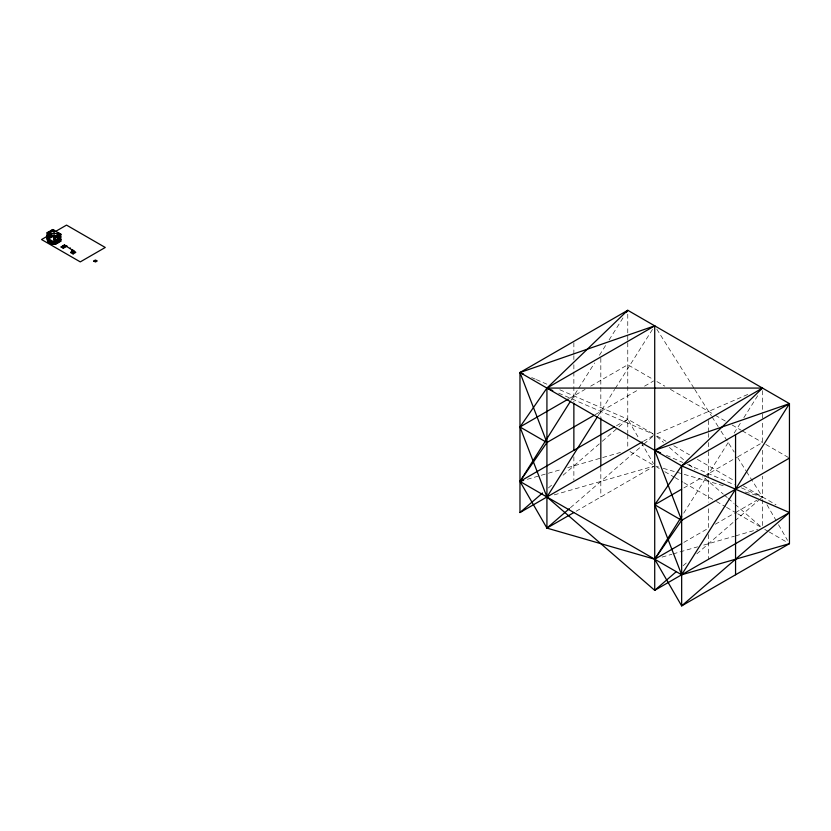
<?xml version="1.0" encoding="UTF-8"?>
<svg xmlns="http://www.w3.org/2000/svg" width="831" height="831" viewBox="0 0 831 831"><rect width="100%" height="100%" fill="white"/><g stroke="black" fill="none" stroke-linecap="round" stroke-linejoin="round"><path stroke-width="0.62" stroke-dasharray="4.16 3.12" d="M571.105 400.241L578.023 389.272M578.708 388.181L594.601 362.95M599.442 355.263L605.654 345.395M609.113 339.91L623.624 316.871M598.06 415.801L614.639 389.479M615.335 388.378L652.636 329.138M683.736 513.143L705.841 478.033M706.537 476.942L728.642 441.832M734.178 433.055L740.39 423.187M743.849 417.702L757.664 395.753M548.398 487.932L552.314 484.535M563.096 475.207L601.312 442.113M602.288 441.261L617.973 427.685M618.95 426.833L627.769 419.198L653.592 434.104M570.44 507.731L642.955 444.938M643.932 444.086L653.737 435.6M683.134 565.724L688.026 561.476M696.845 553.841L734.085 521.598M735.061 520.746L758.578 500.376M759.565 499.535L762.505 496.98L762.505 476.236M569.38 398.454L585.097 389.375M590.716 386.135L627.769 364.747L653.592 379.653M595.204 414.659L638.997 389.375M644.607 386.135L653.592 380.951M616.54 425.68L627.769 419.198L639.319 439.194M643.485 441.24L653.592 435.402M576.122 511.242L653.592 466.513M683.903 487.911L702.995 476.89M704.117 476.236L736.682 457.445M737.803 456.79L762.505 442.528L762.505 420.486M683.903 542.363L708.604 528.101L708.604 507.357M715.346 524.216L734.438 513.194M735.56 512.54L756.885 500.22M657.061 433.74L748.44 394.164M527.332 479.3L561.621 469.401M567.75 467.635L620.414 452.438M554.277 494.861L653.488 466.222M662.068 557.092L671.864 554.267M673.089 553.913L697.583 546.84M703.712 545.074L734.334 536.234M735.56 535.881L757.602 529.513M655.939 466.222L658.391 466.929M663.283 468.341L723.302 485.668M745.355 492.035L762.505 496.98L746.612 471.748M531.695 377.596L535.206 379.113M536.379 379.622L546.923 384.192M559.814 389.77L627.769 419.198M558.64 393.156L653.54 434.249M666.431 455.378L682.833 462.483M687.517 464.519L734.386 484.805M741.418 487.849L762.505 496.98M656.957 381.595L664.821 386.135M670.43 389.375L714.224 414.659M715.346 415.303L726.574 421.784M732.184 425.025L741.169 430.219M742.291 430.863L762.505 442.528M765.87 444.481L789.45 458.089M656.957 436.046L665.943 441.24M673.806 445.769L689.522 454.848M697.386 459.387L734.438 480.775M743.413 485.969L775.977 504.76M630.012 451.607L653.592 465.225M656.957 467.167L659.201 468.466M664.821 471.707L673.806 476.89M674.928 477.534L682.781 482.073M683.903 482.728L715.346 500.875M716.467 501.519L725.453 506.713M726.574 507.357L736.682 513.194M737.803 513.838L762.505 528.101M764.749 529.399L768.114 531.341M769.236 531.985L787.206 542.363M656.677 436.452L663.533 442.393M669.412 447.483L684.11 460.208M689.013 464.456L694.893 469.546M704.688 478.033L723.302 494.154M724.289 495.006L727.229 497.551M728.205 498.403L734.085 503.493M735.061 504.344L760.542 526.407M656.791 329.138L694.103 388.378M694.789 389.479L711.367 415.801M712.063 416.902L718.285 426.77M721.048 431.164L734.178 452.002M737.627 457.486L745.916 470.658M766.992 504.76L775.977 520.32M778.543 524.766L787.528 540.327M641.241 442.528L653.436 463.646M762.505 390.674L762.505 412.716M762.505 414.004L762.505 419.198M762.505 450.309L762.505 471.052M762.505 499.576L762.505 525.504M708.604 420.486L708.604 432.162M708.604 433.46L708.604 437.345M708.604 442.528L708.604 450.309M708.604 451.607L708.604 478.833M708.604 480.131L708.604 502.173M708.604 534.582L708.604 559.211M627.769 314.18L627.769 341.406M627.769 342.704L627.769 433.46M627.769 434.758L627.769 447.722M600.823 358.254L600.823 416.601M600.823 467.167L600.823 496.99M573.868 342.704L573.868 354.37M573.868 355.668L573.868 359.553M573.868 364.747L573.868 402.339M573.868 456.79L573.868 480.131"/><path stroke-width="1.25" d="M48.447 233.324L47.606 235.713L48.655 233.428L52.696 229.543L60.788 234.207L60.788 241.208L55.397 244.314C51.958 244.522 46.816 243.327 47.315 238.871M63.447 245.747L65.067 245.644L64.34 245.228L61.089 246.984L63.281 248.24L64.621 245.135L75.808 252.364L73.107 253.922L70.926 252.655L72.276 249.549L73.627 251.107L70.926 252.655M50.005 237.313L50.005 233.812L47.315 238.092L47.585 241.083M55.397 239.847L54.046 241.987L54.046 230.312L47.315 232.649L47.315 239.65L47.99 239.266M52.966 244.2L52.966 242.642L47.585 239.525L48.26 242.247L55.397 242.766L60.788 234.207L54.046 236.544L55.397 240.045L54.046 241.987L55.843 240.948M570.419 401.342L519.977 481.429L546.923 528.101L654.714 559.211L681.659 605.892L789.45 543.661L789.45 403.637L627.769 310.285L519.977 372.517L519.977 512.54L642.363 441.884M626.387 312.487L627.769 310.285L546.923 388.077L519.977 426.978L546.923 496.98L654.714 590.332L789.45 512.54L681.659 465.869L519.977 372.517L654.714 325.845L654.714 590.332L676.268 571.666M546.923 496.98L597.364 416.902M681.659 543.661L654.714 559.211L681.659 516.435M654.714 559.211L681.659 520.32L654.714 450.309L789.45 403.637L681.659 574.772L519.977 481.429L546.923 442.528L594.082 415.303M60.112 240.045L60.788 241.208L55.397 242.766L54.046 239.266L59.437 233.428L48.655 233.428L48.655 238.871L53.153 236.284M573.868 512.54L546.923 528.101L546.923 388.077L762.505 388.077L681.659 465.869L654.714 504.76L681.659 574.772L789.45 543.661M52.696 229.543L47.315 232.649L60.788 239.65L55.397 244.314L55.397 237.313L60.788 234.207M519.977 512.54L542.518 493.022M546.923 528.101L569.464 508.582M789.45 512.54L681.659 605.892L681.659 465.869L789.45 403.637M54.046 230.312L48.655 233.428L50.452 234.207M55.397 242.766L47.315 238.092L48.655 236.149L51.356 234.591L48.655 238.871L47.315 235.37L50.005 233.812M48.063 235.775L41.55 239.536L80.275 261.89L105.257 247.472L66.532 225.108L55.667 231.382M51.802 235.505L47.315 238.092L49.112 237.573M59.437 233.428L54.046 236.544L55.843 237.313M50.276 241.083L49.382 241.603L49.382 243.161M60.788 236.928L55.397 240.045L54.046 239.266M54.721 243.151L60.788 239.65M63.281 248.24L65.971 246.682L64.621 245.135L63.79 245.425L65.971 246.682M94.204 261.287L96.043 260.228M654.714 325.845L546.923 388.077L552.781 390.612M568.259 399.098L519.977 426.978L546.923 442.528L519.977 372.517L523.488 374.043M614.296 426.978L519.977 481.429L523.655 480.37M762.505 388.077L654.714 450.309L660.572 452.843M681.659 489.21L654.714 504.76L681.659 520.32L789.45 458.089M61.089 246.984L64.621 245.135M47.294 236.523L47.606 232.836M55.397 243.545L50.951 243.026L47.585 240.304M54.233 236.939L48.447 233.604M50.951 242.247L48.26 240.699L50.951 243.805L50.951 242.247L48.26 240.699M49.112 233.428L47.315 232.649L48.655 236.149L47.315 235.37M49.86 234.134L49.299 233.812L53.381 236.804L49.86 234.134L52.82 235.848M47.294 232.94L55.386 237.604M95.43 260.581L94.817 260.228L97.279 260.934L95.43 262.004L93.591 260.934L94.817 260.934M47.305 233.698L48.447 234.352M54.233 236.658L54.233 237.697L55.376 238.352M47.305 234.799L48.115 235.246L48.115 233.127M55.376 239.453L54.233 237.697M64.07 245.322L65.524 246.163L63.727 247.202L62.273 246.36M73.17 250.588L74.634 251.429L72.837 252.458L71.383 251.627L73.45 250.484L71.83 250.588L72.557 251.004M55.075 237.147L55.376 241M48.26 241.478L50.951 243.026M51.657 235.173L51.356 237.313M55.075 240.024L54.566 236.856M72.276 249.549L73.107 253.922M735.56 434.748L735.56 574.772M600.823 417.9L600.823 465.869M573.868 403.637L573.868 450.309M58.087 235.765L58.087 242.766M52.197 235.485L52.197 236.284M50.483 234.498L50.483 235.287M49.6 241.478L49.6 243.026M66.283 246.319L66.781 245.934L66.283 246.319M69.97 248.448L70.5 248.126L70.001 248.365"/></g></svg>
